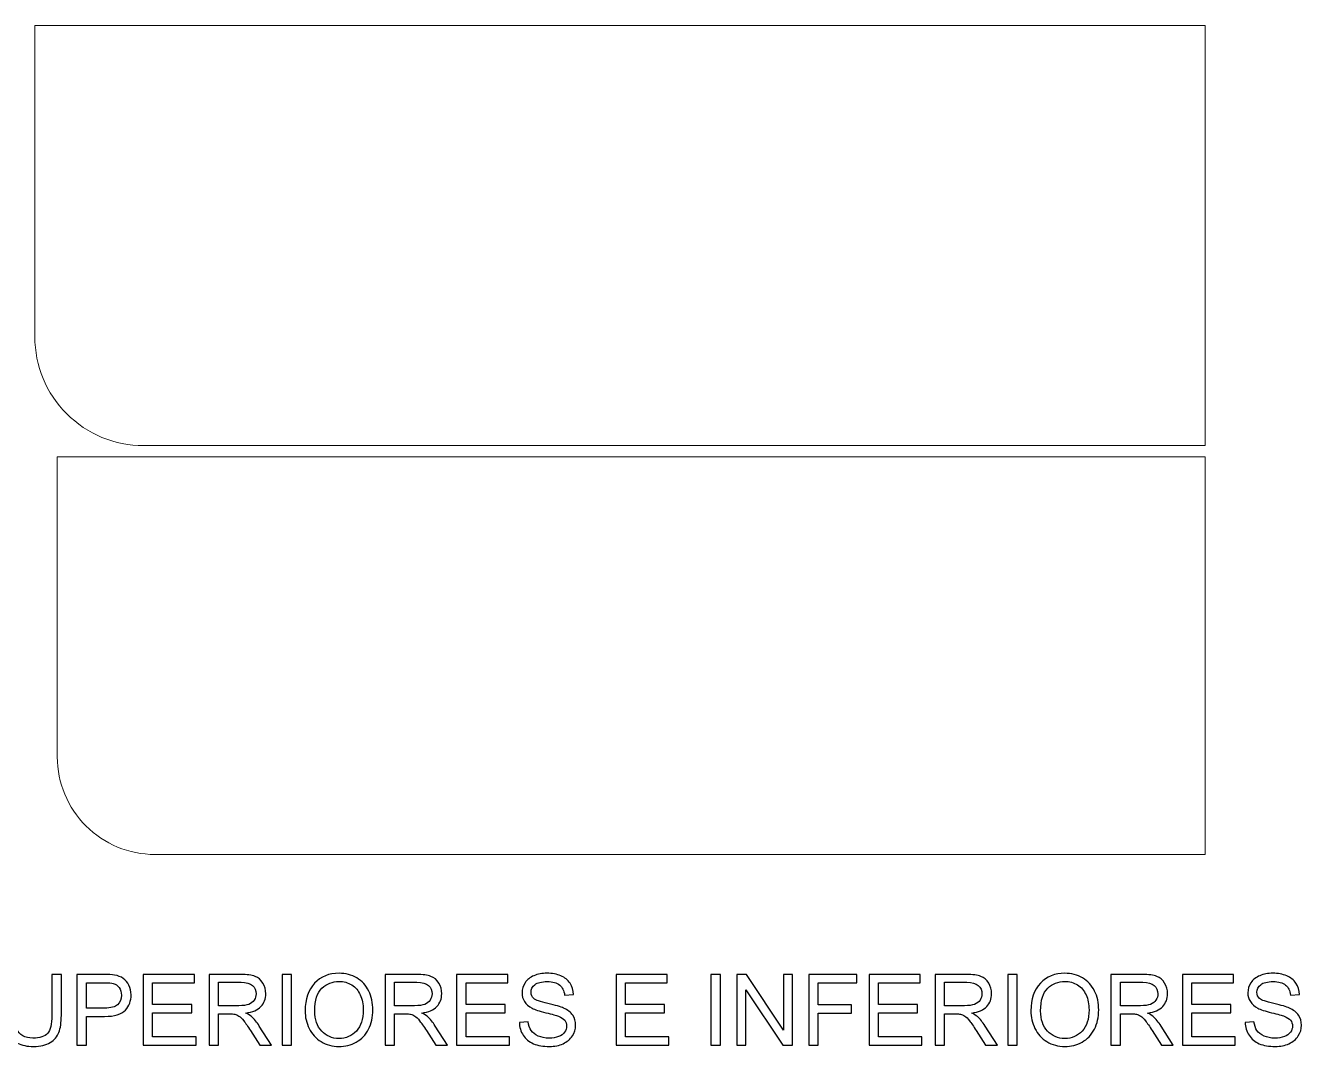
# Model space of a CAD drawing. Header units: millimetres. Extents: x 3376 to 4497, y 1392 to 2308.
# Drawn here: x 3706.5 to 4046.6, y 1392.5 to 1664.7 of the extents above; entities that cross this region are included whole.
import ezdxf

# ---------------------------------------------------------------- set-up
doc = ezdxf.new("R2010")
doc.units = ezdxf.units.MM
doc.header["$MEASUREMENT"] = 0
doc.layers.add('Camada 1', color=7, linetype='Continuous')

msp = doc.modelspace()

# ---------------------------------------------------------------- linework, layer by layer
at = {"layer": 'Camada 1', "color": 30, "lineweight": 20}
for points in [[(3737.9878, 1552.6803), (3737.9878, 1552.6803), (4020.9878, 1552.6803), (4020.9878, 1552.6803), (4020.9878, 1552.6803), (4020.9878, 1552.6803), (4020.9878, 1664.6803), (4020.9878, 1664.6803), (4020.9878, 1664.6803), (4020.9878, 1664.6803), (3708.9878, 1664.6803), (3708.9878, 1664.6803), (3708.9878, 1664.6803), (3708.9878, 1664.6803), (3708.9878, 1581.6803), (3708.9878, 1581.6803), (3708.9878, 1581.6803), (3708.9878, 1573.989), (3712.0431, 1566.6128), (3717.4817, 1561.1742), (3717.4817, 1561.1742), (3722.9203, 1555.7356), (3730.2965, 1552.6803), (3737.9878, 1552.6803)], [(4020.9878, 1443.6803), (4020.9878, 1443.6803), (4020.9878, 1549.6803), (4020.9878, 1549.6803), (4020.9878, 1549.6803), (4020.9878, 1549.6803), (3714.9878, 1549.6803), (3714.9878, 1549.6803), (3714.9878, 1549.6803), (3714.9878, 1549.6803), (3714.9878, 1469.6803), (3714.9878, 1469.6803), (3714.9878, 1469.6803), (3714.9878, 1462.7847), (3717.7271, 1456.1715), (3722.603, 1451.2955), (3722.603, 1451.2955), (3727.479, 1446.4196), (3734.0922, 1443.6803), (3740.9878, 1443.6803), (3740.9878, 1443.6803), (3740.9878, 1443.6803), (4020.9878, 1443.6803), (4020.9878, 1443.6803)]]:
    msp.add_open_spline(points, degree=3, knots=[0, 0, 0, 0, 0.14285714, 0.14285714, 0.14285714, 0.14285714, 0.28571429, 0.28571429, 0.28571429, 0.28571429, 0.42857143, 0.42857143, 0.42857143, 0.42857143, 0.57142857, 0.57142857, 0.57142857, 0.57142857, 0.71428571, 0.71428571, 0.71428571, 0.71428571, 1, 1, 1, 1], dxfattribs=at)
at = {"layer": 'Camada 1', "color": 250}
for points, knots in [([(3713.5495, 1411.6914), (3713.5495, 1411.6914), (3716.0555, 1411.6914), (3716.0555, 1411.6914), (3716.0555, 1411.6914), (3716.0555, 1411.6914), (3716.0555, 1400.7835), (3716.0555, 1400.7835), (3716.0555, 1400.7835), (3716.0555, 1398.8842), (3715.8401, 1397.3762), (3715.4136, 1396.2595), (3715.4136, 1396.2595), (3714.9828, 1395.1472), (3714.209, 1394.2371), (3713.0923, 1393.538), (3713.0923, 1393.538), (3711.9711, 1392.839), (3710.5071, 1392.4872), (3708.6869, 1392.4872), (3708.6869, 1392.4872), (3706.9239, 1392.4872), (3705.4774, 1392.7906), (3704.3563, 1393.4017), (3704.3563, 1393.4017), (3703.2308, 1394.0129), (3702.4306, 1394.8922), (3701.9514, 1396.0485), (3701.9514, 1396.0485), (3701.4722, 1397.2047), (3701.2304, 1398.7831), (3701.2304, 1400.7835), (3701.2304, 1400.7835), (3701.2304, 1400.7835), (3701.2304, 1411.6914), (3701.2304, 1411.6914), (3701.2304, 1411.6914), (3701.2304, 1411.6914), (3703.7364, 1411.6914), (3703.7364, 1411.6914), (3703.7364, 1411.6914), (3703.7364, 1411.6914), (3703.7364, 1400.7879), (3703.7364, 1400.7879), (3703.7364, 1400.7879), (3703.7364, 1399.148), (3703.8903, 1397.9346), (3704.1936, 1397.1608), (3704.1936, 1397.1608), (3704.497, 1396.3826), (3705.0158, 1395.7803), (3705.7588, 1395.3626), (3705.7588, 1395.3626), (3706.4974, 1394.9405), (3707.4031, 1394.7295), (3708.4715, 1394.7295), (3708.4715, 1394.7295), (3710.3004, 1394.7295), (3711.6062, 1395.1472), (3712.3844, 1395.9781), (3712.3844, 1395.9781), (3713.1626, 1396.8135), (3713.5495, 1398.4138), (3713.5495, 1400.7879), (3713.5495, 1400.7879), (3713.5495, 1400.7879), (3713.5495, 1411.6914), (3713.5495, 1411.6914)], [0, 0, 0, 0, 0.05555556, 0.05555556, 0.05555556, 0.05555556, 0.11111111, 0.11111111, 0.11111111, 0.11111111, 0.16666667, 0.16666667, 0.16666667, 0.16666667, 0.22222222, 0.22222222, 0.22222222, 0.22222222, 0.27777778, 0.27777778, 0.27777778, 0.27777778, 0.33333333, 0.33333333, 0.33333333, 0.33333333, 0.38888889, 0.38888889, 0.38888889, 0.38888889, 0.44444444, 0.44444444, 0.44444444, 0.44444444, 0.5, 0.5, 0.5, 0.5, 0.55555556, 0.55555556, 0.55555556, 0.55555556, 0.61111111, 0.61111111, 0.61111111, 0.61111111, 0.66666667, 0.66666667, 0.66666667, 0.66666667, 0.72222222, 0.72222222, 0.72222222, 0.72222222, 0.77777778, 0.77777778, 0.77777778, 0.77777778, 0.83333333, 0.83333333, 0.83333333, 0.83333333, 0.88888889, 0.88888889, 0.88888889, 0.88888889, 1, 1, 1, 1]), ([(3720.2279, 1392.8038), (3720.2279, 1392.8038), (3720.2279, 1411.6914), (3720.2279, 1411.6914), (3720.2279, 1411.6914), (3720.2279, 1411.6914), (3727.3591, 1411.6914), (3727.3591, 1411.6914), (3727.3591, 1411.6914), (3728.6121, 1411.6914), (3729.5706, 1411.6298), (3730.2345, 1411.5111), (3730.2345, 1411.5111), (3731.1621, 1411.3572), (3731.9403, 1411.0627), (3732.569, 1410.6318), (3732.569, 1410.6318), (3733.1977, 1410.1966), (3733.7033, 1409.5898), (3734.0858, 1408.8116), (3734.0858, 1408.8116), (3734.4683, 1408.0334), (3734.6574, 1407.1761), (3734.6574, 1406.2397), (3734.6574, 1406.2397), (3734.6574, 1404.6393), (3734.1474, 1403.2808), (3733.123, 1402.1728), (3733.123, 1402.1728), (3732.103, 1401.0605), (3730.252, 1400.5066), (3727.5789, 1400.5066), (3727.5789, 1400.5066), (3727.5789, 1400.5066), (3722.7339, 1400.5066), (3722.7339, 1400.5066), (3722.7339, 1400.5066), (3722.7339, 1400.5066), (3722.7339, 1392.8038), (3722.7339, 1392.8038), (3722.7339, 1392.8038), (3722.7339, 1392.8038), (3720.2279, 1392.8038), (3720.2279, 1392.8038)], [0, 0, 0, 0, 0.08333333, 0.08333333, 0.08333333, 0.08333333, 0.16666667, 0.16666667, 0.16666667, 0.16666667, 0.25, 0.25, 0.25, 0.25, 0.33333333, 0.33333333, 0.33333333, 0.33333333, 0.41666667, 0.41666667, 0.41666667, 0.41666667, 0.5, 0.5, 0.5, 0.5, 0.58333333, 0.58333333, 0.58333333, 0.58333333, 0.66666667, 0.66666667, 0.66666667, 0.66666667, 0.75, 0.75, 0.75, 0.75, 0.83333333, 0.83333333, 0.83333333, 0.83333333, 1, 1, 1, 1]), ([(3737.8757, 1392.8038), (3737.8757, 1392.8038), (3737.8757, 1411.6914), (3737.8757, 1411.6914), (3737.8757, 1411.6914), (3737.8757, 1411.6914), (3751.5138, 1411.6914), (3751.5138, 1411.6914), (3751.5138, 1411.6914), (3751.5138, 1411.6914), (3751.5138, 1409.4755), (3751.5138, 1409.4755), (3751.5138, 1409.4755), (3751.5138, 1409.4755), (3740.3817, 1409.4755), (3740.3817, 1409.4755), (3740.3817, 1409.4755), (3740.3817, 1409.4755), (3740.3817, 1403.6721), (3740.3817, 1403.6721), (3740.3817, 1403.6721), (3740.3817, 1403.6721), (3750.8015, 1403.6721), (3750.8015, 1403.6721), (3750.8015, 1403.6721), (3750.8015, 1403.6721), (3750.8015, 1401.4562), (3750.8015, 1401.4562), (3750.8015, 1401.4562), (3750.8015, 1401.4562), (3740.3817, 1401.4562), (3740.3817, 1401.4562), (3740.3817, 1401.4562), (3740.3817, 1401.4562), (3740.3817, 1395.0197), (3740.3817, 1395.0197), (3740.3817, 1395.0197), (3740.3817, 1395.0197), (3751.9622, 1395.0197), (3751.9622, 1395.0197), (3751.9622, 1395.0197), (3751.9622, 1395.0197), (3751.9622, 1392.8038), (3751.9622, 1392.8038), (3751.9622, 1392.8038), (3751.9622, 1392.8038), (3737.8757, 1392.8038), (3737.8757, 1392.8038)], [0, 0, 0, 0, 0.07692308, 0.07692308, 0.07692308, 0.07692308, 0.15384615, 0.15384615, 0.15384615, 0.15384615, 0.23076923, 0.23076923, 0.23076923, 0.23076923, 0.30769231, 0.30769231, 0.30769231, 0.30769231, 0.38461538, 0.38461538, 0.38461538, 0.38461538, 0.46153846, 0.46153846, 0.46153846, 0.46153846, 0.53846154, 0.53846154, 0.53846154, 0.53846154, 0.61538462, 0.61538462, 0.61538462, 0.61538462, 0.69230769, 0.69230769, 0.69230769, 0.69230769, 0.76923077, 0.76923077, 0.76923077, 0.76923077, 0.84615385, 0.84615385, 0.84615385, 0.84615385, 1, 1, 1, 1]), ([(3755.4707, 1392.8038), (3755.4707, 1392.8038), (3755.4707, 1411.6914), (3755.4707, 1411.6914), (3755.4707, 1411.6914), (3755.4707, 1411.6914), (3763.8417, 1411.6914), (3763.8417, 1411.6914), (3763.8417, 1411.6914), (3765.5256, 1411.6914), (3766.805, 1411.5199), (3767.6799, 1411.1814), (3767.6799, 1411.1814), (3768.5548, 1410.8428), (3769.2538, 1410.2449), (3769.777, 1409.3876), (3769.777, 1409.3876), (3770.3002, 1408.5303), (3770.5596, 1407.5806), (3770.5596, 1406.543), (3770.5596, 1406.543), (3770.5596, 1405.2021), (3770.1244, 1404.0722), (3769.2582, 1403.1533), (3769.2582, 1403.1533), (3768.3921, 1402.2344), (3767.0556, 1401.6541), (3765.2442, 1401.4035), (3765.2442, 1401.4035), (3765.9081, 1401.0869), (3766.4093, 1400.7703), (3766.7522, 1400.4626), (3766.7522, 1400.4626), (3767.482, 1399.7943), (3768.1723, 1398.9546), (3768.8186, 1397.9478), (3768.8186, 1397.9478), (3768.8186, 1397.9478), (3772.0852, 1392.8038), (3772.0852, 1392.8038), (3772.0852, 1392.8038), (3772.0852, 1392.8038), (3768.9637, 1392.8038), (3768.9637, 1392.8038), (3768.9637, 1392.8038), (3768.9637, 1392.8038), (3766.4664, 1396.7343), (3766.4664, 1396.7343), (3766.4664, 1396.7343), (3765.741, 1397.873), (3765.1387, 1398.7391), (3764.6682, 1399.3415), (3764.6682, 1399.3415), (3764.1934, 1399.9438), (3763.7714, 1400.3615), (3763.3976, 1400.6033), (3763.3976, 1400.6033), (3763.0283, 1400.8407), (3762.6458, 1401.0078), (3762.2589, 1401.1045), (3762.2589, 1401.1045), (3761.9776, 1401.1616), (3761.5159, 1401.1924), (3760.8696, 1401.1924), (3760.8696, 1401.1924), (3760.8696, 1401.1924), (3757.9767, 1401.1924), (3757.9767, 1401.1924), (3757.9767, 1401.1924), (3757.9767, 1401.1924), (3757.9767, 1392.8038), (3757.9767, 1392.8038), (3757.9767, 1392.8038), (3757.9767, 1392.8038), (3755.4707, 1392.8038), (3755.4707, 1392.8038)], [0, 0, 0, 0, 0.05, 0.05, 0.05, 0.05, 0.1, 0.1, 0.1, 0.1, 0.15, 0.15, 0.15, 0.15, 0.2, 0.2, 0.2, 0.2, 0.25, 0.25, 0.25, 0.25, 0.3, 0.3, 0.3, 0.3, 0.35, 0.35, 0.35, 0.35, 0.4, 0.4, 0.4, 0.4, 0.45, 0.45, 0.45, 0.45, 0.5, 0.5, 0.5, 0.5, 0.55, 0.55, 0.55, 0.55, 0.6, 0.6, 0.6, 0.6, 0.65, 0.65, 0.65, 0.65, 0.7, 0.7, 0.7, 0.7, 0.75, 0.75, 0.75, 0.75, 0.8, 0.8, 0.8, 0.8, 0.85, 0.85, 0.85, 0.85, 0.9, 0.9, 0.9, 0.9, 1, 1, 1, 1]), ([(3774.8903, 1392.8038), (3774.8903, 1392.8038), (3774.8903, 1411.6914), (3774.8903, 1411.6914), (3774.8903, 1411.6914), (3774.8903, 1411.6914), (3777.3963, 1411.6914), (3777.3963, 1411.6914), (3777.3963, 1411.6914), (3777.3963, 1411.6914), (3777.3963, 1392.8038), (3777.3963, 1392.8038), (3777.3963, 1392.8038), (3777.3963, 1392.8038), (3774.8903, 1392.8038), (3774.8903, 1392.8038)], [0, 0, 0, 0, 0.2, 0.2, 0.2, 0.2, 0.4, 0.4, 0.4, 0.4, 0.6, 0.6, 0.6, 0.6, 1, 1, 1, 1]), ([(3781.0322, 1401.997), (3781.0322, 1405.1273), (3781.8763, 1407.5806), (3783.5602, 1409.3524), (3783.5602, 1409.3524), (3785.2441, 1411.1242), (3787.416, 1412.0079), (3790.0803, 1412.0079), (3790.0803, 1412.0079), (3791.8257, 1412.0079), (3793.3953, 1411.5903), (3794.7978, 1410.7593), (3794.7978, 1410.7593), (3796.1959, 1409.9284), (3797.2643, 1408.7677), (3797.9985, 1407.2772), (3797.9985, 1407.2772), (3798.7327, 1405.7912), (3799.102, 1404.1029), (3799.102, 1402.2168), (3799.102, 1402.2168), (3799.102, 1400.3043), (3798.7151, 1398.5897), (3797.9413, 1397.0816), (3797.9413, 1397.0816), (3797.1675, 1395.5692), (3796.0728, 1394.4261), (3794.6571, 1393.6523), (3794.6571, 1393.6523), (3793.237, 1392.8741), (3791.707, 1392.4872), (3790.0671, 1392.4872), (3790.0671, 1392.4872), (3788.2865, 1392.4872), (3786.6994, 1392.9181), (3785.2969, 1393.7754), (3785.2969, 1393.7754), (3783.8988, 1394.6328), (3782.8348, 1395.8022), (3782.1138, 1397.2883), (3782.1138, 1397.2883), (3781.3927, 1398.7699), (3781.0322, 1400.3395), (3781.0322, 1401.997)], [0, 0, 0, 0, 0.08333333, 0.08333333, 0.08333333, 0.08333333, 0.16666667, 0.16666667, 0.16666667, 0.16666667, 0.25, 0.25, 0.25, 0.25, 0.33333333, 0.33333333, 0.33333333, 0.33333333, 0.41666667, 0.41666667, 0.41666667, 0.41666667, 0.5, 0.5, 0.5, 0.5, 0.58333333, 0.58333333, 0.58333333, 0.58333333, 0.66666667, 0.66666667, 0.66666667, 0.66666667, 0.75, 0.75, 0.75, 0.75, 0.83333333, 0.83333333, 0.83333333, 0.83333333, 1, 1, 1, 1]), ([(3802.3687, 1392.8038), (3802.3687, 1392.8038), (3802.3687, 1411.6914), (3802.3687, 1411.6914), (3802.3687, 1411.6914), (3802.3687, 1411.6914), (3810.7397, 1411.6914), (3810.7397, 1411.6914), (3810.7397, 1411.6914), (3812.4236, 1411.6914), (3813.703, 1411.5199), (3814.5779, 1411.1814), (3814.5779, 1411.1814), (3815.4528, 1410.8428), (3816.1518, 1410.2449), (3816.675, 1409.3876), (3816.675, 1409.3876), (3817.1982, 1408.5303), (3817.4576, 1407.5806), (3817.4576, 1406.543), (3817.4576, 1406.543), (3817.4576, 1405.2021), (3817.0224, 1404.0722), (3816.1562, 1403.1533), (3816.1562, 1403.1533), (3815.2901, 1402.2344), (3813.9536, 1401.6541), (3812.1422, 1401.4035), (3812.1422, 1401.4035), (3812.8061, 1401.0869), (3813.3073, 1400.7703), (3813.6502, 1400.4626), (3813.6502, 1400.4626), (3814.38, 1399.7943), (3815.0703, 1398.9546), (3815.7166, 1397.9478), (3815.7166, 1397.9478), (3815.7166, 1397.9478), (3818.9832, 1392.8038), (3818.9832, 1392.8038), (3818.9832, 1392.8038), (3818.9832, 1392.8038), (3815.8617, 1392.8038), (3815.8617, 1392.8038), (3815.8617, 1392.8038), (3815.8617, 1392.8038), (3813.3644, 1396.7343), (3813.3644, 1396.7343), (3813.3644, 1396.7343), (3812.639, 1397.873), (3812.0367, 1398.7391), (3811.5662, 1399.3415), (3811.5662, 1399.3415), (3811.0914, 1399.9438), (3810.6694, 1400.3615), (3810.2956, 1400.6033), (3810.2956, 1400.6033), (3809.9263, 1400.8407), (3809.5438, 1401.0078), (3809.1569, 1401.1045), (3809.1569, 1401.1045), (3808.8756, 1401.1616), (3808.4139, 1401.1924), (3807.7676, 1401.1924), (3807.7676, 1401.1924), (3807.7676, 1401.1924), (3804.8747, 1401.1924), (3804.8747, 1401.1924), (3804.8747, 1401.1924), (3804.8747, 1401.1924), (3804.8747, 1392.8038), (3804.8747, 1392.8038), (3804.8747, 1392.8038), (3804.8747, 1392.8038), (3802.3687, 1392.8038), (3802.3687, 1392.8038)], [0, 0, 0, 0, 0.05, 0.05, 0.05, 0.05, 0.1, 0.1, 0.1, 0.1, 0.15, 0.15, 0.15, 0.15, 0.2, 0.2, 0.2, 0.2, 0.25, 0.25, 0.25, 0.25, 0.3, 0.3, 0.3, 0.3, 0.35, 0.35, 0.35, 0.35, 0.4, 0.4, 0.4, 0.4, 0.45, 0.45, 0.45, 0.45, 0.5, 0.5, 0.5, 0.5, 0.55, 0.55, 0.55, 0.55, 0.6, 0.6, 0.6, 0.6, 0.65, 0.65, 0.65, 0.65, 0.7, 0.7, 0.7, 0.7, 0.75, 0.75, 0.75, 0.75, 0.8, 0.8, 0.8, 0.8, 0.85, 0.85, 0.85, 0.85, 0.9, 0.9, 0.9, 0.9, 1, 1, 1, 1]), ([(3821.419, 1392.8038), (3821.419, 1392.8038), (3821.419, 1411.6914), (3821.419, 1411.6914), (3821.419, 1411.6914), (3821.419, 1411.6914), (3835.0571, 1411.6914), (3835.0571, 1411.6914), (3835.0571, 1411.6914), (3835.0571, 1411.6914), (3835.0571, 1409.4755), (3835.0571, 1409.4755), (3835.0571, 1409.4755), (3835.0571, 1409.4755), (3823.925, 1409.4755), (3823.925, 1409.4755), (3823.925, 1409.4755), (3823.925, 1409.4755), (3823.925, 1403.6721), (3823.925, 1403.6721), (3823.925, 1403.6721), (3823.925, 1403.6721), (3834.3448, 1403.6721), (3834.3448, 1403.6721), (3834.3448, 1403.6721), (3834.3448, 1403.6721), (3834.3448, 1401.4562), (3834.3448, 1401.4562), (3834.3448, 1401.4562), (3834.3448, 1401.4562), (3823.925, 1401.4562), (3823.925, 1401.4562), (3823.925, 1401.4562), (3823.925, 1401.4562), (3823.925, 1395.0197), (3823.925, 1395.0197), (3823.925, 1395.0197), (3823.925, 1395.0197), (3835.5055, 1395.0197), (3835.5055, 1395.0197), (3835.5055, 1395.0197), (3835.5055, 1395.0197), (3835.5055, 1392.8038), (3835.5055, 1392.8038), (3835.5055, 1392.8038), (3835.5055, 1392.8038), (3821.419, 1392.8038), (3821.419, 1392.8038)], [0, 0, 0, 0, 0.07692308, 0.07692308, 0.07692308, 0.07692308, 0.15384615, 0.15384615, 0.15384615, 0.15384615, 0.23076923, 0.23076923, 0.23076923, 0.23076923, 0.30769231, 0.30769231, 0.30769231, 0.30769231, 0.38461538, 0.38461538, 0.38461538, 0.38461538, 0.46153846, 0.46153846, 0.46153846, 0.46153846, 0.53846154, 0.53846154, 0.53846154, 0.53846154, 0.61538462, 0.61538462, 0.61538462, 0.61538462, 0.69230769, 0.69230769, 0.69230769, 0.69230769, 0.76923077, 0.76923077, 0.76923077, 0.76923077, 0.84615385, 0.84615385, 0.84615385, 0.84615385, 1, 1, 1, 1]), ([(3838.1434, 1398.871), (3838.1434, 1398.871), (3840.4912, 1399.0821), (3840.4912, 1399.0821), (3840.4912, 1399.0821), (3840.6011, 1398.1324), (3840.8605, 1397.3542), (3841.2694, 1396.7431), (3841.2694, 1396.7431), (3841.6783, 1396.1364), (3842.3114, 1395.644), (3843.1687, 1395.2659), (3843.1687, 1395.2659), (3844.026, 1394.8922), (3844.9933, 1394.7031), (3846.066, 1394.7031), (3846.066, 1394.7031), (3847.0201, 1394.7031), (3847.8598, 1394.8438), (3848.5897, 1395.1296), (3848.5897, 1395.1296), (3849.3195, 1395.4154), (3849.8603, 1395.8066), (3850.2164, 1396.3035), (3850.2164, 1396.3035), (3850.5725, 1396.8003), (3850.7528, 1397.341), (3850.7528, 1397.9214), (3850.7528, 1397.9214), (3850.7528, 1398.5105), (3850.5813, 1399.0249), (3850.2384, 1399.469), (3850.2384, 1399.469), (3849.8954, 1399.9086), (3849.3283, 1400.2779), (3848.5369, 1400.5813), (3848.5369, 1400.5813), (3848.0313, 1400.7747), (3846.9102, 1401.0825), (3845.1735, 1401.5002), (3845.1735, 1401.5002), (3843.4369, 1401.9178), (3842.2234, 1402.3091), (3841.5288, 1402.6785), (3841.5288, 1402.6785), (3840.6275, 1403.1533), (3839.9592, 1403.7424), (3839.5196, 1404.4415), (3839.5196, 1404.4415), (3839.0755, 1405.1405), (3838.8557, 1405.9275), (3838.8557, 1406.7936), (3838.8557, 1406.7936), (3838.8557, 1407.7521), (3839.1283, 1408.6446), (3839.6691, 1409.4711), (3839.6691, 1409.4711), (3840.2098, 1410.3021), (3840.9968, 1410.9308), (3842.0388, 1411.3616), (3842.0388, 1411.3616), (3843.0764, 1411.7925), (3844.2327, 1412.0079), (3845.5033, 1412.0079), (3845.5033, 1412.0079), (3846.9014, 1412.0079), (3848.1368, 1411.7837), (3849.2052, 1411.3309), (3849.2052, 1411.3309), (3850.2735, 1410.8824), (3851.0957, 1410.2185), (3851.6716, 1409.3392), (3851.6716, 1409.3392), (3852.2476, 1408.4643), (3852.5553, 1407.4707), (3852.5993, 1406.3628), (3852.5993, 1406.3628), (3852.5993, 1406.3628), (3850.1988, 1406.1781), (3850.1988, 1406.1781), (3850.1988, 1406.1781), (3850.0713, 1407.3696), (3849.636, 1408.2709), (3848.893, 1408.8776), (3848.893, 1408.8776), (3848.15, 1409.4887), (3847.0509, 1409.7921), (3845.6, 1409.7921), (3845.6, 1409.7921), (3844.0876, 1409.7921), (3842.984, 1409.5151), (3842.2938, 1408.9611), (3842.2938, 1408.9611), (3841.6035, 1408.4072), (3841.2562, 1407.7389), (3841.2562, 1406.9563), (3841.2562, 1406.9563), (3841.2562, 1406.2792), (3841.5024, 1405.7209), (3841.9904, 1405.2812), (3841.9904, 1405.2812), (3842.474, 1404.846), (3843.7271, 1404.3931), (3845.7583, 1403.9359), (3845.7583, 1403.9359), (3847.7895, 1403.4742), (3849.1832, 1403.0741), (3849.9394, 1402.7312), (3849.9394, 1402.7312), (3851.0341, 1402.2256), (3851.8475, 1401.5881), (3852.3707, 1400.8099), (3852.3707, 1400.8099), (3852.8939, 1400.0361), (3853.1533, 1399.1436), (3853.1533, 1398.1324), (3853.1533, 1398.1324), (3853.1533, 1397.1256), (3852.8675, 1396.1847), (3852.2915, 1395.2966), (3852.2915, 1395.2966), (3851.7156, 1394.4085), (3850.8934, 1393.7183), (3849.8163, 1393.2259), (3849.8163, 1393.2259), (3848.7391, 1392.7335), (3847.5301, 1392.4872), (3846.1803, 1392.4872), (3846.1803, 1392.4872), (3844.4745, 1392.4872), (3843.0456, 1392.7379), (3841.8937, 1393.2347), (3841.8937, 1393.2347), (3840.7374, 1393.7315), (3839.8361, 1394.4789), (3839.181, 1395.4813), (3839.181, 1395.4813), (3838.5216, 1396.4793), (3838.1786, 1397.6092), (3838.1434, 1398.871)], [0, 0, 0, 0, 0.02777778, 0.02777778, 0.02777778, 0.02777778, 0.05555556, 0.05555556, 0.05555556, 0.05555556, 0.08333333, 0.08333333, 0.08333333, 0.08333333, 0.11111111, 0.11111111, 0.11111111, 0.11111111, 0.13888889, 0.13888889, 0.13888889, 0.13888889, 0.16666667, 0.16666667, 0.16666667, 0.16666667, 0.19444444, 0.19444444, 0.19444444, 0.19444444, 0.22222222, 0.22222222, 0.22222222, 0.22222222, 0.25, 0.25, 0.25, 0.25, 0.27777778, 0.27777778, 0.27777778, 0.27777778, 0.30555556, 0.30555556, 0.30555556, 0.30555556, 0.33333333, 0.33333333, 0.33333333, 0.33333333, 0.36111111, 0.36111111, 0.36111111, 0.36111111, 0.38888889, 0.38888889, 0.38888889, 0.38888889, 0.41666667, 0.41666667, 0.41666667, 0.41666667, 0.44444444, 0.44444444, 0.44444444, 0.44444444, 0.47222222, 0.47222222, 0.47222222, 0.47222222, 0.5, 0.5, 0.5, 0.5, 0.52777778, 0.52777778, 0.52777778, 0.52777778, 0.55555556, 0.55555556, 0.55555556, 0.55555556, 0.58333333, 0.58333333, 0.58333333, 0.58333333, 0.61111111, 0.61111111, 0.61111111, 0.61111111, 0.63888889, 0.63888889, 0.63888889, 0.63888889, 0.66666667, 0.66666667, 0.66666667, 0.66666667, 0.69444444, 0.69444444, 0.69444444, 0.69444444, 0.72222222, 0.72222222, 0.72222222, 0.72222222, 0.75, 0.75, 0.75, 0.75, 0.77777778, 0.77777778, 0.77777778, 0.77777778, 0.80555556, 0.80555556, 0.80555556, 0.80555556, 0.83333333, 0.83333333, 0.83333333, 0.83333333, 0.86111111, 0.86111111, 0.86111111, 0.86111111, 0.88888889, 0.88888889, 0.88888889, 0.88888889, 0.91666667, 0.91666667, 0.91666667, 0.91666667, 0.94444444, 0.94444444, 0.94444444, 0.94444444, 1, 1, 1, 1]), ([(3863.938, 1392.8038), (3863.938, 1392.8038), (3863.938, 1411.6914), (3863.938, 1411.6914), (3863.938, 1411.6914), (3863.938, 1411.6914), (3877.5761, 1411.6914), (3877.5761, 1411.6914), (3877.5761, 1411.6914), (3877.5761, 1411.6914), (3877.5761, 1409.4755), (3877.5761, 1409.4755), (3877.5761, 1409.4755), (3877.5761, 1409.4755), (3866.444, 1409.4755), (3866.444, 1409.4755), (3866.444, 1409.4755), (3866.444, 1409.4755), (3866.444, 1403.6721), (3866.444, 1403.6721), (3866.444, 1403.6721), (3866.444, 1403.6721), (3876.8638, 1403.6721), (3876.8638, 1403.6721), (3876.8638, 1403.6721), (3876.8638, 1403.6721), (3876.8638, 1401.4562), (3876.8638, 1401.4562), (3876.8638, 1401.4562), (3876.8638, 1401.4562), (3866.444, 1401.4562), (3866.444, 1401.4562), (3866.444, 1401.4562), (3866.444, 1401.4562), (3866.444, 1395.0197), (3866.444, 1395.0197), (3866.444, 1395.0197), (3866.444, 1395.0197), (3878.0245, 1395.0197), (3878.0245, 1395.0197), (3878.0245, 1395.0197), (3878.0245, 1395.0197), (3878.0245, 1392.8038), (3878.0245, 1392.8038), (3878.0245, 1392.8038), (3878.0245, 1392.8038), (3863.938, 1392.8038), (3863.938, 1392.8038)], [0, 0, 0, 0, 0.07692308, 0.07692308, 0.07692308, 0.07692308, 0.15384615, 0.15384615, 0.15384615, 0.15384615, 0.23076923, 0.23076923, 0.23076923, 0.23076923, 0.30769231, 0.30769231, 0.30769231, 0.30769231, 0.38461538, 0.38461538, 0.38461538, 0.38461538, 0.46153846, 0.46153846, 0.46153846, 0.46153846, 0.53846154, 0.53846154, 0.53846154, 0.53846154, 0.61538462, 0.61538462, 0.61538462, 0.61538462, 0.69230769, 0.69230769, 0.69230769, 0.69230769, 0.76923077, 0.76923077, 0.76923077, 0.76923077, 0.84615385, 0.84615385, 0.84615385, 0.84615385, 1, 1, 1, 1]), ([(3889.2313, 1392.8038), (3889.2313, 1392.8038), (3889.2313, 1411.6914), (3889.2313, 1411.6914), (3889.2313, 1411.6914), (3889.2313, 1411.6914), (3891.7373, 1411.6914), (3891.7373, 1411.6914), (3891.7373, 1411.6914), (3891.7373, 1411.6914), (3891.7373, 1392.8038), (3891.7373, 1392.8038), (3891.7373, 1392.8038), (3891.7373, 1392.8038), (3889.2313, 1392.8038), (3889.2313, 1392.8038)], [0, 0, 0, 0, 0.2, 0.2, 0.2, 0.2, 0.4, 0.4, 0.4, 0.4, 0.6, 0.6, 0.6, 0.6, 1, 1, 1, 1]), ([(3896.1118, 1392.8038), (3896.1118, 1392.8038), (3896.1118, 1411.6914), (3896.1118, 1411.6914), (3896.1118, 1411.6914), (3896.1118, 1411.6914), (3898.6794, 1411.6914), (3898.6794, 1411.6914), (3898.6794, 1411.6914), (3898.6794, 1411.6914), (3908.5892, 1396.8662), (3908.5892, 1396.8662), (3908.5892, 1396.8662), (3908.5892, 1396.8662), (3908.5892, 1411.6914), (3908.5892, 1411.6914), (3908.5892, 1411.6914), (3908.5892, 1411.6914), (3910.9898, 1411.6914), (3910.9898, 1411.6914), (3910.9898, 1411.6914), (3910.9898, 1411.6914), (3910.9898, 1392.8038), (3910.9898, 1392.8038), (3910.9898, 1392.8038), (3910.9898, 1392.8038), (3908.4222, 1392.8038), (3908.4222, 1392.8038), (3908.4222, 1392.8038), (3908.4222, 1392.8038), (3898.5123, 1407.629), (3898.5123, 1407.629), (3898.5123, 1407.629), (3898.5123, 1407.629), (3898.5123, 1392.8038), (3898.5123, 1392.8038), (3898.5123, 1392.8038), (3898.5123, 1392.8038), (3896.1118, 1392.8038), (3896.1118, 1392.8038)], [0, 0, 0, 0, 0.09090909, 0.09090909, 0.09090909, 0.09090909, 0.18181818, 0.18181818, 0.18181818, 0.18181818, 0.27272727, 0.27272727, 0.27272727, 0.27272727, 0.36363636, 0.36363636, 0.36363636, 0.36363636, 0.45454545, 0.45454545, 0.45454545, 0.45454545, 0.54545455, 0.54545455, 0.54545455, 0.54545455, 0.63636364, 0.63636364, 0.63636364, 0.63636364, 0.72727273, 0.72727273, 0.72727273, 0.72727273, 0.81818182, 0.81818182, 0.81818182, 0.81818182, 1, 1, 1, 1]), ([(3915.3204, 1392.8038), (3915.3204, 1392.8038), (3915.3204, 1411.6914), (3915.3204, 1411.6914), (3915.3204, 1411.6914), (3915.3204, 1411.6914), (3928.0616, 1411.6914), (3928.0616, 1411.6914), (3928.0616, 1411.6914), (3928.0616, 1411.6914), (3928.0616, 1409.4755), (3928.0616, 1409.4755), (3928.0616, 1409.4755), (3928.0616, 1409.4755), (3917.8264, 1409.4755), (3917.8264, 1409.4755), (3917.8264, 1409.4755), (3917.8264, 1409.4755), (3917.8264, 1403.5929), (3917.8264, 1403.5929), (3917.8264, 1403.5929), (3917.8264, 1403.5929), (3926.6899, 1403.5929), (3926.6899, 1403.5929), (3926.6899, 1403.5929), (3926.6899, 1403.5929), (3926.6899, 1401.3771), (3926.6899, 1401.3771), (3926.6899, 1401.3771), (3926.6899, 1401.3771), (3917.8264, 1401.3771), (3917.8264, 1401.3771), (3917.8264, 1401.3771), (3917.8264, 1401.3771), (3917.8264, 1392.8038), (3917.8264, 1392.8038), (3917.8264, 1392.8038), (3917.8264, 1392.8038), (3915.3204, 1392.8038), (3915.3204, 1392.8038)], [0, 0, 0, 0, 0.09090909, 0.09090909, 0.09090909, 0.09090909, 0.18181818, 0.18181818, 0.18181818, 0.18181818, 0.27272727, 0.27272727, 0.27272727, 0.27272727, 0.36363636, 0.36363636, 0.36363636, 0.36363636, 0.45454545, 0.45454545, 0.45454545, 0.45454545, 0.54545455, 0.54545455, 0.54545455, 0.54545455, 0.63636364, 0.63636364, 0.63636364, 0.63636364, 0.72727273, 0.72727273, 0.72727273, 0.72727273, 0.81818182, 0.81818182, 0.81818182, 0.81818182, 1, 1, 1, 1]), ([(3931.3547, 1392.8038), (3931.3547, 1392.8038), (3931.3547, 1411.6914), (3931.3547, 1411.6914), (3931.3547, 1411.6914), (3931.3547, 1411.6914), (3944.9928, 1411.6914), (3944.9928, 1411.6914), (3944.9928, 1411.6914), (3944.9928, 1411.6914), (3944.9928, 1409.4755), (3944.9928, 1409.4755), (3944.9928, 1409.4755), (3944.9928, 1409.4755), (3933.8607, 1409.4755), (3933.8607, 1409.4755), (3933.8607, 1409.4755), (3933.8607, 1409.4755), (3933.8607, 1403.6721), (3933.8607, 1403.6721), (3933.8607, 1403.6721), (3933.8607, 1403.6721), (3944.2805, 1403.6721), (3944.2805, 1403.6721), (3944.2805, 1403.6721), (3944.2805, 1403.6721), (3944.2805, 1401.4562), (3944.2805, 1401.4562), (3944.2805, 1401.4562), (3944.2805, 1401.4562), (3933.8607, 1401.4562), (3933.8607, 1401.4562), (3933.8607, 1401.4562), (3933.8607, 1401.4562), (3933.8607, 1395.0197), (3933.8607, 1395.0197), (3933.8607, 1395.0197), (3933.8607, 1395.0197), (3945.4412, 1395.0197), (3945.4412, 1395.0197), (3945.4412, 1395.0197), (3945.4412, 1395.0197), (3945.4412, 1392.8038), (3945.4412, 1392.8038), (3945.4412, 1392.8038), (3945.4412, 1392.8038), (3931.3547, 1392.8038), (3931.3547, 1392.8038)], [0, 0, 0, 0, 0.07692308, 0.07692308, 0.07692308, 0.07692308, 0.15384615, 0.15384615, 0.15384615, 0.15384615, 0.23076923, 0.23076923, 0.23076923, 0.23076923, 0.30769231, 0.30769231, 0.30769231, 0.30769231, 0.38461538, 0.38461538, 0.38461538, 0.38461538, 0.46153846, 0.46153846, 0.46153846, 0.46153846, 0.53846154, 0.53846154, 0.53846154, 0.53846154, 0.61538462, 0.61538462, 0.61538462, 0.61538462, 0.69230769, 0.69230769, 0.69230769, 0.69230769, 0.76923077, 0.76923077, 0.76923077, 0.76923077, 0.84615385, 0.84615385, 0.84615385, 0.84615385, 1, 1, 1, 1]), ([(3948.9497, 1392.8038), (3948.9497, 1392.8038), (3948.9497, 1411.6914), (3948.9497, 1411.6914), (3948.9497, 1411.6914), (3948.9497, 1411.6914), (3957.3207, 1411.6914), (3957.3207, 1411.6914), (3957.3207, 1411.6914), (3959.0046, 1411.6914), (3960.284, 1411.5199), (3961.1589, 1411.1814), (3961.1589, 1411.1814), (3962.0338, 1410.8428), (3962.7328, 1410.2449), (3963.256, 1409.3876), (3963.256, 1409.3876), (3963.7792, 1408.5303), (3964.0386, 1407.5806), (3964.0386, 1406.543), (3964.0386, 1406.543), (3964.0386, 1405.2021), (3963.6034, 1404.0722), (3962.7372, 1403.1533), (3962.7372, 1403.1533), (3961.8711, 1402.2344), (3960.5346, 1401.6541), (3958.7232, 1401.4035), (3958.7232, 1401.4035), (3959.3871, 1401.0869), (3959.8883, 1400.7703), (3960.2312, 1400.4626), (3960.2312, 1400.4626), (3960.961, 1399.7943), (3961.6513, 1398.9546), (3962.2976, 1397.9478), (3962.2976, 1397.9478), (3962.2976, 1397.9478), (3965.5642, 1392.8038), (3965.5642, 1392.8038), (3965.5642, 1392.8038), (3965.5642, 1392.8038), (3962.4427, 1392.8038), (3962.4427, 1392.8038), (3962.4427, 1392.8038), (3962.4427, 1392.8038), (3959.9454, 1396.7343), (3959.9454, 1396.7343), (3959.9454, 1396.7343), (3959.22, 1397.873), (3958.6177, 1398.7391), (3958.1472, 1399.3415), (3958.1472, 1399.3415), (3957.6724, 1399.9438), (3957.2504, 1400.3615), (3956.8766, 1400.6033), (3956.8766, 1400.6033), (3956.5073, 1400.8407), (3956.1248, 1401.0078), (3955.7379, 1401.1045), (3955.7379, 1401.1045), (3955.4566, 1401.1616), (3954.9949, 1401.1924), (3954.3486, 1401.1924), (3954.3486, 1401.1924), (3954.3486, 1401.1924), (3951.4557, 1401.1924), (3951.4557, 1401.1924), (3951.4557, 1401.1924), (3951.4557, 1401.1924), (3951.4557, 1392.8038), (3951.4557, 1392.8038), (3951.4557, 1392.8038), (3951.4557, 1392.8038), (3948.9497, 1392.8038), (3948.9497, 1392.8038)], [0, 0, 0, 0, 0.05, 0.05, 0.05, 0.05, 0.1, 0.1, 0.1, 0.1, 0.15, 0.15, 0.15, 0.15, 0.2, 0.2, 0.2, 0.2, 0.25, 0.25, 0.25, 0.25, 0.3, 0.3, 0.3, 0.3, 0.35, 0.35, 0.35, 0.35, 0.4, 0.4, 0.4, 0.4, 0.45, 0.45, 0.45, 0.45, 0.5, 0.5, 0.5, 0.5, 0.55, 0.55, 0.55, 0.55, 0.6, 0.6, 0.6, 0.6, 0.65, 0.65, 0.65, 0.65, 0.7, 0.7, 0.7, 0.7, 0.75, 0.75, 0.75, 0.75, 0.8, 0.8, 0.8, 0.8, 0.85, 0.85, 0.85, 0.85, 0.9, 0.9, 0.9, 0.9, 1, 1, 1, 1]), ([(3968.3693, 1392.8038), (3968.3693, 1392.8038), (3968.3693, 1411.6914), (3968.3693, 1411.6914), (3968.3693, 1411.6914), (3968.3693, 1411.6914), (3970.8753, 1411.6914), (3970.8753, 1411.6914), (3970.8753, 1411.6914), (3970.8753, 1411.6914), (3970.8753, 1392.8038), (3970.8753, 1392.8038), (3970.8753, 1392.8038), (3970.8753, 1392.8038), (3968.3693, 1392.8038), (3968.3693, 1392.8038)], [0, 0, 0, 0, 0.2, 0.2, 0.2, 0.2, 0.4, 0.4, 0.4, 0.4, 0.6, 0.6, 0.6, 0.6, 1, 1, 1, 1]), ([(3974.5112, 1401.997), (3974.5112, 1405.1273), (3975.3553, 1407.5806), (3977.0392, 1409.3524), (3977.0392, 1409.3524), (3978.7231, 1411.1242), (3980.895, 1412.0079), (3983.5593, 1412.0079), (3983.5593, 1412.0079), (3985.3047, 1412.0079), (3986.8743, 1411.5903), (3988.2768, 1410.7593), (3988.2768, 1410.7593), (3989.6749, 1409.9284), (3990.7433, 1408.7677), (3991.4775, 1407.2772), (3991.4775, 1407.2772), (3992.2117, 1405.7912), (3992.581, 1404.1029), (3992.581, 1402.2168), (3992.581, 1402.2168), (3992.581, 1400.3043), (3992.1941, 1398.5897), (3991.4203, 1397.0816), (3991.4203, 1397.0816), (3990.6465, 1395.5692), (3989.5518, 1394.4261), (3988.1361, 1393.6523), (3988.1361, 1393.6523), (3986.716, 1392.8741), (3985.186, 1392.4872), (3983.5461, 1392.4872), (3983.5461, 1392.4872), (3981.7655, 1392.4872), (3980.1784, 1392.9181), (3978.7759, 1393.7754), (3978.7759, 1393.7754), (3977.3778, 1394.6328), (3976.3138, 1395.8022), (3975.5928, 1397.2883), (3975.5928, 1397.2883), (3974.8717, 1398.7699), (3974.5112, 1400.3395), (3974.5112, 1401.997)], [0, 0, 0, 0, 0.08333333, 0.08333333, 0.08333333, 0.08333333, 0.16666667, 0.16666667, 0.16666667, 0.16666667, 0.25, 0.25, 0.25, 0.25, 0.33333333, 0.33333333, 0.33333333, 0.33333333, 0.41666667, 0.41666667, 0.41666667, 0.41666667, 0.5, 0.5, 0.5, 0.5, 0.58333333, 0.58333333, 0.58333333, 0.58333333, 0.66666667, 0.66666667, 0.66666667, 0.66666667, 0.75, 0.75, 0.75, 0.75, 0.83333333, 0.83333333, 0.83333333, 0.83333333, 1, 1, 1, 1]), ([(3995.8477, 1392.8038), (3995.8477, 1392.8038), (3995.8477, 1411.6914), (3995.8477, 1411.6914), (3995.8477, 1411.6914), (3995.8477, 1411.6914), (4004.2187, 1411.6914), (4004.2187, 1411.6914), (4004.2187, 1411.6914), (4005.9026, 1411.6914), (4007.182, 1411.5199), (4008.0569, 1411.1814), (4008.0569, 1411.1814), (4008.9318, 1410.8428), (4009.6308, 1410.2449), (4010.154, 1409.3876), (4010.154, 1409.3876), (4010.6772, 1408.5303), (4010.9366, 1407.5806), (4010.9366, 1406.543), (4010.9366, 1406.543), (4010.9366, 1405.2021), (4010.5014, 1404.0722), (4009.6352, 1403.1533), (4009.6352, 1403.1533), (4008.7691, 1402.2344), (4007.4326, 1401.6541), (4005.6212, 1401.4035), (4005.6212, 1401.4035), (4006.2851, 1401.0869), (4006.7863, 1400.7703), (4007.1292, 1400.4626), (4007.1292, 1400.4626), (4007.859, 1399.7943), (4008.5493, 1398.9546), (4009.1956, 1397.9478), (4009.1956, 1397.9478), (4009.1956, 1397.9478), (4012.4622, 1392.8038), (4012.4622, 1392.8038), (4012.4622, 1392.8038), (4012.4622, 1392.8038), (4009.3407, 1392.8038), (4009.3407, 1392.8038), (4009.3407, 1392.8038), (4009.3407, 1392.8038), (4006.8434, 1396.7343), (4006.8434, 1396.7343), (4006.8434, 1396.7343), (4006.118, 1397.873), (4005.5157, 1398.7391), (4005.0452, 1399.3415), (4005.0452, 1399.3415), (4004.5704, 1399.9438), (4004.1484, 1400.3615), (4003.7746, 1400.6033), (4003.7746, 1400.6033), (4003.4053, 1400.8407), (4003.0228, 1401.0078), (4002.6359, 1401.1045), (4002.6359, 1401.1045), (4002.3546, 1401.1616), (4001.8929, 1401.1924), (4001.2466, 1401.1924), (4001.2466, 1401.1924), (4001.2466, 1401.1924), (3998.3537, 1401.1924), (3998.3537, 1401.1924), (3998.3537, 1401.1924), (3998.3537, 1401.1924), (3998.3537, 1392.8038), (3998.3537, 1392.8038), (3998.3537, 1392.8038), (3998.3537, 1392.8038), (3995.8477, 1392.8038), (3995.8477, 1392.8038)], [0, 0, 0, 0, 0.05, 0.05, 0.05, 0.05, 0.1, 0.1, 0.1, 0.1, 0.15, 0.15, 0.15, 0.15, 0.2, 0.2, 0.2, 0.2, 0.25, 0.25, 0.25, 0.25, 0.3, 0.3, 0.3, 0.3, 0.35, 0.35, 0.35, 0.35, 0.4, 0.4, 0.4, 0.4, 0.45, 0.45, 0.45, 0.45, 0.5, 0.5, 0.5, 0.5, 0.55, 0.55, 0.55, 0.55, 0.6, 0.6, 0.6, 0.6, 0.65, 0.65, 0.65, 0.65, 0.7, 0.7, 0.7, 0.7, 0.75, 0.75, 0.75, 0.75, 0.8, 0.8, 0.8, 0.8, 0.85, 0.85, 0.85, 0.85, 0.9, 0.9, 0.9, 0.9, 1, 1, 1, 1]), ([(4014.898, 1392.8038), (4014.898, 1392.8038), (4014.898, 1411.6914), (4014.898, 1411.6914), (4014.898, 1411.6914), (4014.898, 1411.6914), (4028.5361, 1411.6914), (4028.5361, 1411.6914), (4028.5361, 1411.6914), (4028.5361, 1411.6914), (4028.5361, 1409.4755), (4028.5361, 1409.4755), (4028.5361, 1409.4755), (4028.5361, 1409.4755), (4017.404, 1409.4755), (4017.404, 1409.4755), (4017.404, 1409.4755), (4017.404, 1409.4755), (4017.404, 1403.6721), (4017.404, 1403.6721), (4017.404, 1403.6721), (4017.404, 1403.6721), (4027.8238, 1403.6721), (4027.8238, 1403.6721), (4027.8238, 1403.6721), (4027.8238, 1403.6721), (4027.8238, 1401.4562), (4027.8238, 1401.4562), (4027.8238, 1401.4562), (4027.8238, 1401.4562), (4017.404, 1401.4562), (4017.404, 1401.4562), (4017.404, 1401.4562), (4017.404, 1401.4562), (4017.404, 1395.0197), (4017.404, 1395.0197), (4017.404, 1395.0197), (4017.404, 1395.0197), (4028.9845, 1395.0197), (4028.9845, 1395.0197), (4028.9845, 1395.0197), (4028.9845, 1395.0197), (4028.9845, 1392.8038), (4028.9845, 1392.8038), (4028.9845, 1392.8038), (4028.9845, 1392.8038), (4014.898, 1392.8038), (4014.898, 1392.8038)], [0, 0, 0, 0, 0.07692308, 0.07692308, 0.07692308, 0.07692308, 0.15384615, 0.15384615, 0.15384615, 0.15384615, 0.23076923, 0.23076923, 0.23076923, 0.23076923, 0.30769231, 0.30769231, 0.30769231, 0.30769231, 0.38461538, 0.38461538, 0.38461538, 0.38461538, 0.46153846, 0.46153846, 0.46153846, 0.46153846, 0.53846154, 0.53846154, 0.53846154, 0.53846154, 0.61538462, 0.61538462, 0.61538462, 0.61538462, 0.69230769, 0.69230769, 0.69230769, 0.69230769, 0.76923077, 0.76923077, 0.76923077, 0.76923077, 0.84615385, 0.84615385, 0.84615385, 0.84615385, 1, 1, 1, 1]), ([(4031.6224, 1398.871), (4031.6224, 1398.871), (4033.9702, 1399.0821), (4033.9702, 1399.0821), (4033.9702, 1399.0821), (4034.0801, 1398.1324), (4034.3395, 1397.3542), (4034.7484, 1396.7431), (4034.7484, 1396.7431), (4035.1573, 1396.1364), (4035.7904, 1395.644), (4036.6477, 1395.2659), (4036.6477, 1395.2659), (4037.505, 1394.8922), (4038.4723, 1394.7031), (4039.545, 1394.7031), (4039.545, 1394.7031), (4040.4991, 1394.7031), (4041.3388, 1394.8438), (4042.0687, 1395.1296), (4042.0687, 1395.1296), (4042.7985, 1395.4154), (4043.3393, 1395.8066), (4043.6954, 1396.3035), (4043.6954, 1396.3035), (4044.0515, 1396.8003), (4044.2318, 1397.341), (4044.2318, 1397.9214), (4044.2318, 1397.9214), (4044.2318, 1398.5105), (4044.0603, 1399.0249), (4043.7174, 1399.469), (4043.7174, 1399.469), (4043.3744, 1399.9086), (4042.8073, 1400.2779), (4042.0159, 1400.5813), (4042.0159, 1400.5813), (4041.5103, 1400.7747), (4040.3892, 1401.0825), (4038.6525, 1401.5002), (4038.6525, 1401.5002), (4036.9159, 1401.9178), (4035.7024, 1402.3091), (4035.0078, 1402.6785), (4035.0078, 1402.6785), (4034.1065, 1403.1533), (4033.4382, 1403.7424), (4032.9986, 1404.4415), (4032.9986, 1404.4415), (4032.5545, 1405.1405), (4032.3347, 1405.9275), (4032.3347, 1406.7936), (4032.3347, 1406.7936), (4032.3347, 1407.7521), (4032.6073, 1408.6446), (4033.1481, 1409.4711), (4033.1481, 1409.4711), (4033.6888, 1410.3021), (4034.4758, 1410.9308), (4035.5178, 1411.3616), (4035.5178, 1411.3616), (4036.5554, 1411.7925), (4037.7117, 1412.0079), (4038.9823, 1412.0079), (4038.9823, 1412.0079), (4040.3804, 1412.0079), (4041.6158, 1411.7837), (4042.6842, 1411.3309), (4042.6842, 1411.3309), (4043.7525, 1410.8824), (4044.5747, 1410.2185), (4045.1506, 1409.3392), (4045.1506, 1409.3392), (4045.7266, 1408.4643), (4046.0343, 1407.4707), (4046.0783, 1406.3628), (4046.0783, 1406.3628), (4046.0783, 1406.3628), (4043.6778, 1406.1781), (4043.6778, 1406.1781), (4043.6778, 1406.1781), (4043.5503, 1407.3696), (4043.115, 1408.2709), (4042.372, 1408.8776), (4042.372, 1408.8776), (4041.629, 1409.4887), (4040.5299, 1409.7921), (4039.079, 1409.7921), (4039.079, 1409.7921), (4037.5666, 1409.7921), (4036.463, 1409.5151), (4035.7728, 1408.9611), (4035.7728, 1408.9611), (4035.0825, 1408.4072), (4034.7352, 1407.7389), (4034.7352, 1406.9563), (4034.7352, 1406.9563), (4034.7352, 1406.2792), (4034.9814, 1405.7209), (4035.4694, 1405.2812), (4035.4694, 1405.2812), (4035.953, 1404.846), (4037.2061, 1404.3931), (4039.2373, 1403.9359), (4039.2373, 1403.9359), (4041.2685, 1403.4742), (4042.6622, 1403.0741), (4043.4184, 1402.7312), (4043.4184, 1402.7312), (4044.5131, 1402.2256), (4045.3265, 1401.5881), (4045.8497, 1400.8099), (4045.8497, 1400.8099), (4046.3729, 1400.0361), (4046.6323, 1399.1436), (4046.6323, 1398.1324), (4046.6323, 1398.1324), (4046.6323, 1397.1256), (4046.3465, 1396.1847), (4045.7705, 1395.2966), (4045.7705, 1395.2966), (4045.1946, 1394.4085), (4044.3724, 1393.7183), (4043.2953, 1393.2259), (4043.2953, 1393.2259), (4042.2181, 1392.7335), (4041.0091, 1392.4872), (4039.6593, 1392.4872), (4039.6593, 1392.4872), (4037.9535, 1392.4872), (4036.5246, 1392.7379), (4035.3727, 1393.2347), (4035.3727, 1393.2347), (4034.2164, 1393.7315), (4033.3151, 1394.4789), (4032.66, 1395.4813), (4032.66, 1395.4813), (4032.0006, 1396.4793), (4031.6576, 1397.6092), (4031.6224, 1398.871)], [0, 0, 0, 0, 0.02777778, 0.02777778, 0.02777778, 0.02777778, 0.05555556, 0.05555556, 0.05555556, 0.05555556, 0.08333333, 0.08333333, 0.08333333, 0.08333333, 0.11111111, 0.11111111, 0.11111111, 0.11111111, 0.13888889, 0.13888889, 0.13888889, 0.13888889, 0.16666667, 0.16666667, 0.16666667, 0.16666667, 0.19444444, 0.19444444, 0.19444444, 0.19444444, 0.22222222, 0.22222222, 0.22222222, 0.22222222, 0.25, 0.25, 0.25, 0.25, 0.27777778, 0.27777778, 0.27777778, 0.27777778, 0.30555556, 0.30555556, 0.30555556, 0.30555556, 0.33333333, 0.33333333, 0.33333333, 0.33333333, 0.36111111, 0.36111111, 0.36111111, 0.36111111, 0.38888889, 0.38888889, 0.38888889, 0.38888889, 0.41666667, 0.41666667, 0.41666667, 0.41666667, 0.44444444, 0.44444444, 0.44444444, 0.44444444, 0.47222222, 0.47222222, 0.47222222, 0.47222222, 0.5, 0.5, 0.5, 0.5, 0.52777778, 0.52777778, 0.52777778, 0.52777778, 0.55555556, 0.55555556, 0.55555556, 0.55555556, 0.58333333, 0.58333333, 0.58333333, 0.58333333, 0.61111111, 0.61111111, 0.61111111, 0.61111111, 0.63888889, 0.63888889, 0.63888889, 0.63888889, 0.66666667, 0.66666667, 0.66666667, 0.66666667, 0.69444444, 0.69444444, 0.69444444, 0.69444444, 0.72222222, 0.72222222, 0.72222222, 0.72222222, 0.75, 0.75, 0.75, 0.75, 0.77777778, 0.77777778, 0.77777778, 0.77777778, 0.80555556, 0.80555556, 0.80555556, 0.80555556, 0.83333333, 0.83333333, 0.83333333, 0.83333333, 0.86111111, 0.86111111, 0.86111111, 0.86111111, 0.88888889, 0.88888889, 0.88888889, 0.88888889, 0.91666667, 0.91666667, 0.91666667, 0.91666667, 0.94444444, 0.94444444, 0.94444444, 0.94444444, 1, 1, 1, 1]), ([(3722.7339, 1402.7224), (3722.7339, 1402.7224), (3727.6141, 1402.7224), (3727.6141, 1402.7224), (3727.6141, 1402.7224), (3729.232, 1402.7224), (3730.3751, 1403.0214), (3731.0566, 1403.6237), (3731.0566, 1403.6237), (3731.7337, 1404.226), (3732.0722, 1405.0702), (3732.0722, 1406.1649), (3732.0722, 1406.1649), (3732.0722, 1406.9519), (3731.8744, 1407.629), (3731.4743, 1408.1917), (3731.4743, 1408.1917), (3731.0742, 1408.7545), (3730.5466, 1409.1282), (3729.8959, 1409.3084), (3729.8959, 1409.3084), (3729.4739, 1409.4184), (3728.6957, 1409.4755), (3727.5657, 1409.4755), (3727.5657, 1409.4755), (3727.5657, 1409.4755), (3722.7339, 1409.4755), (3722.7339, 1409.4755), (3722.7339, 1409.4755), (3722.7339, 1409.4755), (3722.7339, 1402.7224), (3722.7339, 1402.7224)], [0, 0, 0, 0, 0.11111111, 0.11111111, 0.11111111, 0.11111111, 0.22222222, 0.22222222, 0.22222222, 0.22222222, 0.33333333, 0.33333333, 0.33333333, 0.33333333, 0.44444444, 0.44444444, 0.44444444, 0.44444444, 0.55555556, 0.55555556, 0.55555556, 0.55555556, 0.66666667, 0.66666667, 0.66666667, 0.66666667, 0.77777778, 0.77777778, 0.77777778, 0.77777778, 1, 1, 1, 1]), ([(3757.9767, 1403.3555), (3757.9767, 1403.3555), (3763.3405, 1403.3555), (3763.3405, 1403.3555), (3763.3405, 1403.3555), (3764.4836, 1403.3555), (3765.3717, 1403.4742), (3766.0136, 1403.7116), (3766.0136, 1403.7116), (3766.6555, 1403.9447), (3767.1435, 1404.3228), (3767.4732, 1404.846), (3767.4732, 1404.846), (3767.8074, 1405.3647), (3767.9745, 1405.9275), (3767.9745, 1406.5386), (3767.9745, 1406.5386), (3767.9745, 1407.4311), (3767.6535, 1408.1697), (3767.0072, 1408.7457), (3767.0072, 1408.7457), (3766.3609, 1409.3216), (3765.3409, 1409.6074), (3763.9472, 1409.6074), (3763.9472, 1409.6074), (3763.9472, 1409.6074), (3757.9767, 1409.6074), (3757.9767, 1409.6074), (3757.9767, 1409.6074), (3757.9767, 1409.6074), (3757.9767, 1403.3555), (3757.9767, 1403.3555)], [0, 0, 0, 0, 0.11111111, 0.11111111, 0.11111111, 0.11111111, 0.22222222, 0.22222222, 0.22222222, 0.22222222, 0.33333333, 0.33333333, 0.33333333, 0.33333333, 0.44444444, 0.44444444, 0.44444444, 0.44444444, 0.55555556, 0.55555556, 0.55555556, 0.55555556, 0.66666667, 0.66666667, 0.66666667, 0.66666667, 0.77777778, 0.77777778, 0.77777778, 0.77777778, 1, 1, 1, 1]), ([(3783.6174, 1401.953), (3783.6174, 1399.68), (3784.2285, 1397.8906), (3785.4507, 1396.5848), (3785.4507, 1396.5848), (3786.673, 1395.2791), (3788.2074, 1394.624), (3790.0539, 1394.624), (3790.0539, 1394.624), (3791.9357, 1394.624), (3793.4788, 1395.2835), (3794.6967, 1396.6024), (3794.6967, 1396.6024), (3795.9101, 1397.9214), (3796.5169, 1399.7943), (3796.5169, 1402.2212), (3796.5169, 1402.2212), (3796.5169, 1403.7556), (3796.2575, 1405.0966), (3795.7387, 1406.2397), (3795.7387, 1406.2397), (3795.2199, 1407.3828), (3794.4593, 1408.2709), (3793.4613, 1408.8996), (3793.4613, 1408.8996), (3792.4588, 1409.5283), (3791.3377, 1409.8448), (3790.0935, 1409.8448), (3790.0935, 1409.8448), (3788.3261, 1409.8448), (3786.8049, 1409.2381), (3785.5299, 1408.0247), (3785.5299, 1408.0247), (3784.2549, 1406.8112), (3783.6174, 1404.7888), (3783.6174, 1401.953)], [0, 0, 0, 0, 0.1, 0.1, 0.1, 0.1, 0.2, 0.2, 0.2, 0.2, 0.3, 0.3, 0.3, 0.3, 0.4, 0.4, 0.4, 0.4, 0.5, 0.5, 0.5, 0.5, 0.6, 0.6, 0.6, 0.6, 0.7, 0.7, 0.7, 0.7, 0.8, 0.8, 0.8, 0.8, 1, 1, 1, 1]), ([(3804.8747, 1403.3555), (3804.8747, 1403.3555), (3810.2385, 1403.3555), (3810.2385, 1403.3555), (3810.2385, 1403.3555), (3811.3816, 1403.3555), (3812.2697, 1403.4742), (3812.9116, 1403.7116), (3812.9116, 1403.7116), (3813.5535, 1403.9447), (3814.0415, 1404.3228), (3814.3712, 1404.846), (3814.3712, 1404.846), (3814.7054, 1405.3647), (3814.8725, 1405.9275), (3814.8725, 1406.5386), (3814.8725, 1406.5386), (3814.8725, 1407.4311), (3814.5515, 1408.1697), (3813.9052, 1408.7457), (3813.9052, 1408.7457), (3813.2589, 1409.3216), (3812.2389, 1409.6074), (3810.8452, 1409.6074), (3810.8452, 1409.6074), (3810.8452, 1409.6074), (3804.8747, 1409.6074), (3804.8747, 1409.6074), (3804.8747, 1409.6074), (3804.8747, 1409.6074), (3804.8747, 1403.3555), (3804.8747, 1403.3555)], [0, 0, 0, 0, 0.11111111, 0.11111111, 0.11111111, 0.11111111, 0.22222222, 0.22222222, 0.22222222, 0.22222222, 0.33333333, 0.33333333, 0.33333333, 0.33333333, 0.44444444, 0.44444444, 0.44444444, 0.44444444, 0.55555556, 0.55555556, 0.55555556, 0.55555556, 0.66666667, 0.66666667, 0.66666667, 0.66666667, 0.77777778, 0.77777778, 0.77777778, 0.77777778, 1, 1, 1, 1]), ([(3951.4557, 1403.3555), (3951.4557, 1403.3555), (3956.8195, 1403.3555), (3956.8195, 1403.3555), (3956.8195, 1403.3555), (3957.9626, 1403.3555), (3958.8507, 1403.4742), (3959.4926, 1403.7116), (3959.4926, 1403.7116), (3960.1345, 1403.9447), (3960.6225, 1404.3228), (3960.9522, 1404.846), (3960.9522, 1404.846), (3961.2864, 1405.3647), (3961.4535, 1405.9275), (3961.4535, 1406.5386), (3961.4535, 1406.5386), (3961.4535, 1407.4311), (3961.1325, 1408.1697), (3960.4862, 1408.7457), (3960.4862, 1408.7457), (3959.8399, 1409.3216), (3958.8199, 1409.6074), (3957.4262, 1409.6074), (3957.4262, 1409.6074), (3957.4262, 1409.6074), (3951.4557, 1409.6074), (3951.4557, 1409.6074), (3951.4557, 1409.6074), (3951.4557, 1409.6074), (3951.4557, 1403.3555), (3951.4557, 1403.3555)], [0, 0, 0, 0, 0.11111111, 0.11111111, 0.11111111, 0.11111111, 0.22222222, 0.22222222, 0.22222222, 0.22222222, 0.33333333, 0.33333333, 0.33333333, 0.33333333, 0.44444444, 0.44444444, 0.44444444, 0.44444444, 0.55555556, 0.55555556, 0.55555556, 0.55555556, 0.66666667, 0.66666667, 0.66666667, 0.66666667, 0.77777778, 0.77777778, 0.77777778, 0.77777778, 1, 1, 1, 1]), ([(3977.0964, 1401.953), (3977.0964, 1399.68), (3977.7075, 1397.8906), (3978.9297, 1396.5848), (3978.9297, 1396.5848), (3980.152, 1395.2791), (3981.6864, 1394.624), (3983.5329, 1394.624), (3983.5329, 1394.624), (3985.4147, 1394.624), (3986.9578, 1395.2835), (3988.1757, 1396.6024), (3988.1757, 1396.6024), (3989.3891, 1397.9214), (3989.9959, 1399.7943), (3989.9959, 1402.2212), (3989.9959, 1402.2212), (3989.9959, 1403.7556), (3989.7365, 1405.0966), (3989.2177, 1406.2397), (3989.2177, 1406.2397), (3988.6989, 1407.3828), (3987.9383, 1408.2709), (3986.9403, 1408.8996), (3986.9403, 1408.8996), (3985.9378, 1409.5283), (3984.8167, 1409.8448), (3983.5725, 1409.8448), (3983.5725, 1409.8448), (3981.8051, 1409.8448), (3980.2839, 1409.2381), (3979.0089, 1408.0247), (3979.0089, 1408.0247), (3977.7339, 1406.8112), (3977.0964, 1404.7888), (3977.0964, 1401.953)], [0, 0, 0, 0, 0.1, 0.1, 0.1, 0.1, 0.2, 0.2, 0.2, 0.2, 0.3, 0.3, 0.3, 0.3, 0.4, 0.4, 0.4, 0.4, 0.5, 0.5, 0.5, 0.5, 0.6, 0.6, 0.6, 0.6, 0.7, 0.7, 0.7, 0.7, 0.8, 0.8, 0.8, 0.8, 1, 1, 1, 1]), ([(3998.3537, 1403.3555), (3998.3537, 1403.3555), (4003.7175, 1403.3555), (4003.7175, 1403.3555), (4003.7175, 1403.3555), (4004.8606, 1403.3555), (4005.7487, 1403.4742), (4006.3906, 1403.7116), (4006.3906, 1403.7116), (4007.0325, 1403.9447), (4007.5205, 1404.3228), (4007.8502, 1404.846), (4007.8502, 1404.846), (4008.1844, 1405.3647), (4008.3515, 1405.9275), (4008.3515, 1406.5386), (4008.3515, 1406.5386), (4008.3515, 1407.4311), (4008.0305, 1408.1697), (4007.3842, 1408.7457), (4007.3842, 1408.7457), (4006.7379, 1409.3216), (4005.7179, 1409.6074), (4004.3242, 1409.6074), (4004.3242, 1409.6074), (4004.3242, 1409.6074), (3998.3537, 1409.6074), (3998.3537, 1409.6074), (3998.3537, 1409.6074), (3998.3537, 1409.6074), (3998.3537, 1403.3555), (3998.3537, 1403.3555)], [0, 0, 0, 0, 0.11111111, 0.11111111, 0.11111111, 0.11111111, 0.22222222, 0.22222222, 0.22222222, 0.22222222, 0.33333333, 0.33333333, 0.33333333, 0.33333333, 0.44444444, 0.44444444, 0.44444444, 0.44444444, 0.55555556, 0.55555556, 0.55555556, 0.55555556, 0.66666667, 0.66666667, 0.66666667, 0.66666667, 0.77777778, 0.77777778, 0.77777778, 0.77777778, 1, 1, 1, 1])]:
    msp.add_open_spline(points, degree=3, knots=knots, dxfattribs=at)

doc.saveas('drawing.dxf')
